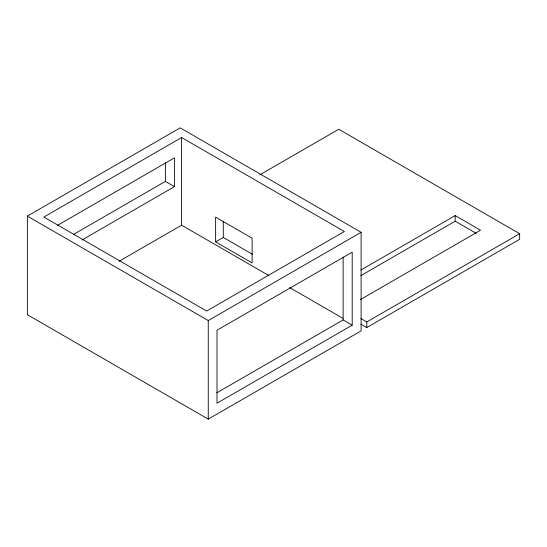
<?xml version="1.0" encoding="UTF-8"?>
<svg xmlns="http://www.w3.org/2000/svg" width="547" height="547" viewBox="0 0 547 547"><rect width="100%" height="100%" fill="white"/><g stroke="black" fill="none" stroke-linecap="round" stroke-linejoin="round"><path stroke-width="0.82" d="M27.35 216.113L180.202 127.861L361.102 232.304L361.102 330.887L208.257 419.139L27.35 314.696L27.35 216.113L208.257 320.556L361.102 232.304M181.604 137.516L43.842 217.056L206.622 311.031L344.384 231.497L181.604 137.516L181.604 225.186L268.912 275.592M57.62 225.302L174.445 157.857L174.445 186.63L82.023 239.989M73.695 234.328L165.385 181.392L174.445 186.63M259.736 174.876L338.743 129.263L519.65 233.706L519.65 239.299L366.798 327.55L360.89 324.139M118.986 261.336L181.604 225.186M215.621 241.87L252.112 262.936L252.112 238.198L215.621 217.132L215.621 241.87L223.285 237.453L252.475 254.307M360.863 270.04L455.172 215.586L480.539 230.232L360.446 299.571M360.863 275.633L455.172 221.186L476.191 233.316M216.803 392.821L343.133 319.927L352.2 325.164L352.2 252.181L217.002 330.238L217.002 403.214L352.2 325.164M360.89 318.545L366.798 321.951L519.65 233.706M289.63 287.551L342.901 318.313M455.172 215.586L455.172 221.186M366.798 321.951L366.798 327.55M343.133 257.131L343.133 319.927M223.285 221.241L223.285 237.453M208.257 320.556L208.257 419.139M165.385 162.774L165.385 181.392"/></g></svg>
